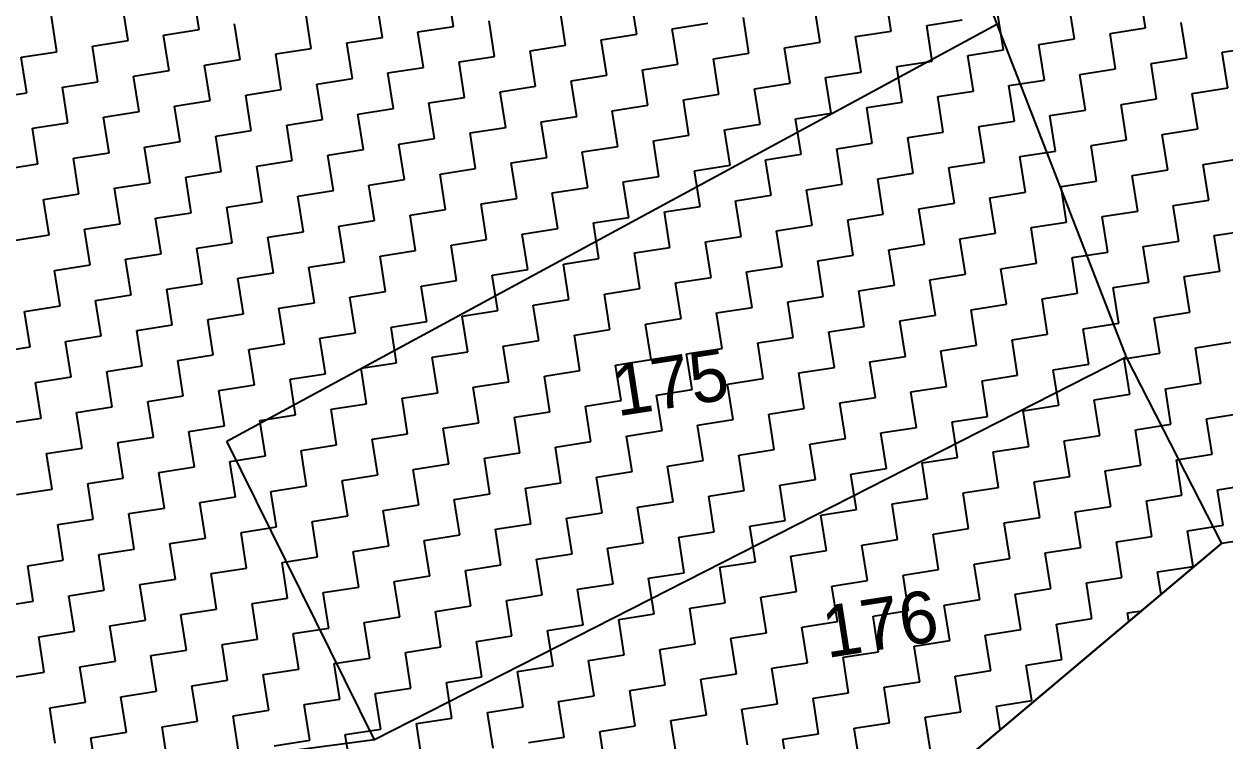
# Model space of a CAD drawing. Header units: metres. Extents: x 288488 to 290462, y 1999122 to 2001536.
# Drawn here: x 289927.2 to 290092.7, y 1999742.8 to 1999841.7 of the extents above; entities that cross this region are included whole.
import ezdxf
from ezdxf.enums import TextEntityAlignment as Align

# ---------------------------------------------------------------- set-up
doc = ezdxf.new("R2010")
doc.units = ezdxf.units.M
doc.header["$MEASUREMENT"] = 0
for name, color, linetype in [('POLY_HATCH', 12, 'Continuous'), ('POLY_PARCEL', 6, 'Continuous'), ('TEXT_PARCEL', 7, 'Continuous'), ('V_BOUND_LINE', 7, 'Continuous')]:
    doc.layers.add(name, color=color, linetype=linetype)
doc.styles.add('TEXT_MAP', font='')
doc.styles.get('TEXT_MAP').set_extended_font_data('Kruti Dev 050')

msp = doc.modelspace()

# ---------------------------------------------------------------- linework, layer by layer
at = {"layer": 'POLY_HATCH', "linetype": 'Continuous'}
for p, q in [((289951.33, 1999840.96), (289950.56, 1999845.86)), ((289986.4, 1999841.4), (289985.63, 1999846.3)), ((290046.73, 1999840.75), (290045.97, 1999845.65)), ((290081.8, 1999841.19), (290081.04, 1999846.09)), ((289941.53, 1999839.44), (289940.76, 1999844.34)), ((289976.59, 1999839.88), (289975.83, 1999844.78)), ((290011.66, 1999840.31), (290010.9, 1999845.22)), ((290036.93, 1999839.23), (290036.17, 1999844.13)), ((290072, 1999839.67), (290071.24, 1999844.57)), ((289931.72, 1999837.91), (289930.96, 1999842.81)), ((289966.79, 1999838.35), (289966.03, 1999843.25)), ((289992.06, 1999837.26), (289991.3, 1999842.16)), ((290001.86, 1999838.79), (290001.1, 1999843.69)), ((290027.13, 1999837.7), (290026.37, 1999842.6)), ((290051.63, 1999841.52), (290056.53, 1999842.28)), ((290062.2, 1999838.14), (290061.44, 1999843.04)), ((289946.43, 1999840.2), (289951.33, 1999840.96)), ((289956.99, 1999836.82), (289956.23, 1999841.73)), ((289981.5, 1999840.64), (289986.4, 1999841.4)), ((289982.26, 1999835.74), (289981.5, 1999840.64)), ((290016.56, 1999841.08), (290021.47, 1999841.84)), ((290017.33, 1999836.18), (290016.56, 1999841.08)), ((290041.83, 1999839.99), (290046.73, 1999840.75)), ((290052.4, 1999836.62), (290051.63, 1999841.52)), ((290076.9, 1999840.43), (290081.8, 1999841.19)), ((290087.47, 1999837.05), (290086.7, 1999841.95)), ((289936.62, 1999838.67), (289941.53, 1999839.44)), ((289947.19, 1999835.3), (289946.43, 1999840.2)), ((289971.69, 1999839.11), (289976.59, 1999839.88)), ((289972.46, 1999834.21), (289971.69, 1999839.11)), ((290006.76, 1999839.55), (290011.66, 1999840.31)), ((290007.53, 1999834.65), (290006.76, 1999839.55)), ((290032.03, 1999838.46), (290036.93, 1999839.23)), ((290042.59, 1999835.09), (290041.83, 1999839.99)), ((290067.1, 1999838.9), (290072, 1999839.67)), ((290067.86, 1999834), (290067.1, 1999838.9)), ((290077.66, 1999835.53), (290076.9, 1999840.43)), ((289926.82, 1999837.15), (289931.72, 1999837.91)), ((289937.39, 1999833.77), (289936.62, 1999838.67)), ((289961.89, 1999837.59), (289966.79, 1999838.35)), ((289962.65, 1999832.69), (289961.89, 1999837.59)), ((289987.16, 1999836.5), (289992.06, 1999837.26)), ((289996.96, 1999838.03), (290001.86, 1999838.79)), ((289997.72, 1999833.13), (289996.96, 1999838.03)), ((290022.23, 1999836.94), (290027.13, 1999837.7)), ((290032.79, 1999833.56), (290032.03, 1999838.46)), ((290057.3, 1999837.38), (290062.2, 1999838.14)), ((290058.06, 1999832.48), (290057.3, 1999837.38)), ((290092.37, 1999837.82), (290097.27, 1999838.58)), ((290093.13, 1999832.92), (290092.37, 1999837.82)), ((289927.59, 1999832.25), (289926.82, 1999837.15)), ((289952.09, 1999836.06), (289956.99, 1999836.82)), ((289952.85, 1999831.16), (289952.09, 1999836.06)), ((289977.36, 1999834.97), (289982.26, 1999835.74)), ((289987.92, 1999831.6), (289987.16, 1999836.5)), ((290012.43, 1999835.41), (290017.33, 1999836.18)), ((290022.99, 1999832.04), (290022.23, 1999836.94)), ((290047.5, 1999835.85), (290052.4, 1999836.62)), ((290048.26, 1999830.95), (290047.5, 1999835.85)), ((290082.56, 1999836.29), (290087.47, 1999837.05)), ((290083.33, 1999831.39), (290082.56, 1999836.29)), ((289942.29, 1999834.54), (289947.19, 1999835.3)), ((289943.05, 1999829.64), (289942.29, 1999834.54)), ((289967.56, 1999833.45), (289972.46, 1999834.21)), ((289978.12, 1999830.07), (289977.36, 1999834.97)), ((290002.62, 1999833.89), (290007.53, 1999834.65)), ((290003.39, 1999828.99), (290002.62, 1999833.89)), ((290013.19, 1999830.51), (290012.43, 1999835.41)), ((290037.69, 1999834.33), (290042.59, 1999835.09)), ((290038.46, 1999829.43), (290037.69, 1999834.33)), ((290062.96, 1999833.24), (290067.86, 1999834)), ((290072.76, 1999834.77), (290077.66, 1999835.53)), ((290073.53, 1999829.86), (290072.76, 1999834.77)), ((289922.68, 1999831.48), (289927.59, 1999832.25)), ((289932.49, 1999833.01), (289937.39, 1999833.77)), ((289933.25, 1999828.11), (289932.49, 1999833.01)), ((289957.75, 1999831.92), (289962.65, 1999832.69)), ((289968.32, 1999828.55), (289967.56, 1999833.45)), ((289992.82, 1999832.36), (289997.72, 1999833.13)), ((289993.59, 1999827.46), (289992.82, 1999832.36)), ((290027.89, 1999832.8), (290032.79, 1999833.56)), ((290028.65, 1999827.9), (290027.89, 1999832.8)), ((290053.16, 1999831.71), (290058.06, 1999832.48)), ((290063.72, 1999828.34), (290062.96, 1999833.24)), ((290088.23, 1999832.15), (290093.13, 1999832.92)), ((289947.95, 1999830.4), (289952.85, 1999831.16)), ((289958.52, 1999827.02), (289957.75, 1999831.92)), ((289983.02, 1999830.84), (289987.92, 1999831.6)), ((289983.78, 1999825.94), (289983.02, 1999830.84)), ((290018.09, 1999831.28), (290022.99, 1999832.04)), ((290018.85, 1999826.37), (290018.09, 1999831.28)), ((290043.36, 1999830.19), (290048.26, 1999830.95)), ((290053.92, 1999826.81), (290053.16, 1999831.71)), ((290078.43, 1999830.63), (290083.33, 1999831.39)), ((290079.19, 1999825.73), (290078.43, 1999830.63)), ((290088.99, 1999827.25), (290088.23, 1999832.15)), ((289938.15, 1999828.87), (289943.05, 1999829.64)), ((289948.71, 1999825.5), (289947.95, 1999830.4)), ((289973.22, 1999829.31), (289978.12, 1999830.07)), ((289973.98, 1999824.41), (289973.22, 1999829.31)), ((289998.49, 1999828.22), (290003.39, 1999828.99)), ((290008.29, 1999829.75), (290013.19, 1999830.51)), ((290009.05, 1999824.85), (290008.29, 1999829.75)), ((290033.56, 1999828.66), (290038.46, 1999829.43)), ((290044.12, 1999825.29), (290043.36, 1999830.19)), ((290068.62, 1999829.1), (290073.53, 1999829.86)), ((290069.39, 1999824.2), (290068.62, 1999829.1)), ((289928.35, 1999827.35), (289933.25, 1999828.11)), ((289929.11, 1999822.45), (289928.35, 1999827.35)), ((289938.91, 1999823.97), (289938.15, 1999828.87)), ((289963.42, 1999827.79), (289968.32, 1999828.55)), ((289964.18, 1999822.88), (289963.42, 1999827.79)), ((289988.68, 1999826.7), (289993.59, 1999827.46)), ((289999.25, 1999823.32), (289998.49, 1999828.22)), ((290023.75, 1999827.14), (290028.65, 1999827.9)), ((290034.32, 1999823.76), (290033.56, 1999828.66)), ((290058.82, 1999827.58), (290063.72, 1999828.34)), ((290059.59, 1999822.68), (290058.82, 1999827.58)), ((289953.62, 1999826.26), (289958.52, 1999827.02)), ((289954.38, 1999821.36), (289953.62, 1999826.26)), ((289978.88, 1999825.17), (289983.78, 1999825.94)), ((289989.45, 1999821.8), (289988.68, 1999826.7)), ((290013.95, 1999825.61), (290018.85, 1999826.37)), ((290014.71, 1999820.71), (290013.95, 1999825.61)), ((290024.52, 1999822.24), (290023.75, 1999827.14)), ((290049.02, 1999826.05), (290053.92, 1999826.81)), ((290049.78, 1999821.15), (290049.02, 1999826.05)), ((290074.29, 1999824.96), (290079.19, 1999825.73)), ((290084.09, 1999826.49), (290088.99, 1999827.25)), ((290084.85, 1999821.59), (290084.09, 1999826.49)), ((289934.01, 1999823.21), (289938.91, 1999823.97)), ((289943.81, 1999824.73), (289948.71, 1999825.5)), ((289944.58, 1999819.83), (289943.81, 1999824.73)), ((289969.08, 1999823.65), (289973.98, 1999824.41)), ((289979.65, 1999820.27), (289978.88, 1999825.17)), ((290004.15, 1999824.09), (290009.05, 1999824.85)), ((290004.91, 1999819.19), (290004.15, 1999824.09)), ((290039.22, 1999824.52), (290044.12, 1999825.29)), ((290039.98, 1999819.62), (290039.22, 1999824.52)), ((290064.49, 1999823.44), (290069.39, 1999824.2)), ((290075.05, 1999820.06), (290074.29, 1999824.96)), ((289924.21, 1999821.68), (289929.11, 1999822.45)), ((289934.77, 1999818.31), (289934.01, 1999823.21)), ((289959.28, 1999822.12), (289964.18, 1999822.88)), ((289969.84, 1999818.75), (289969.08, 1999823.65)), ((289994.35, 1999822.56), (289999.25, 1999823.32)), ((289995.11, 1999817.66), (289994.35, 1999822.56)), ((290029.42, 1999823), (290034.32, 1999823.76)), ((290030.18, 1999818.1), (290029.42, 1999823)), ((290054.68, 1999821.91), (290059.59, 1999822.68)), ((290065.25, 1999818.54), (290064.49, 1999823.44)), ((290089.75, 1999822.35), (290094.65, 1999823.11)), ((290090.52, 1999817.45), (290089.75, 1999822.35)), ((289949.48, 1999820.6), (289954.38, 1999821.36)), ((289960.04, 1999817.22), (289959.28, 1999822.12)), ((289984.55, 1999821.03), (289989.45, 1999821.8)), ((289985.31, 1999816.13), (289984.55, 1999821.03)), ((290009.81, 1999819.95), (290014.71, 1999820.71)), ((290019.62, 1999821.47), (290024.52, 1999822.24)), ((290020.38, 1999816.57), (290019.62, 1999821.47)), ((290044.88, 1999820.39), (290049.78, 1999821.15)), ((290055.45, 1999817.01), (290054.68, 1999821.91)), ((290079.95, 1999820.83), (290084.85, 1999821.59)), ((290080.72, 1999815.92), (290079.95, 1999820.83)), ((289939.68, 1999819.07), (289944.58, 1999819.83)), ((289940.44, 1999814.17), (289939.68, 1999819.07)), ((289950.24, 1999815.7), (289949.48, 1999820.6)), ((289974.74, 1999819.51), (289979.65, 1999820.27)), ((289975.51, 1999814.61), (289974.74, 1999819.51)), ((290000.01, 1999818.42), (290004.91, 1999819.19)), ((290010.58, 1999815.05), (290009.81, 1999819.95)), ((290035.08, 1999818.86), (290039.98, 1999819.62)), ((290045.65, 1999815.49), (290044.88, 1999820.39)), ((290070.15, 1999819.3), (290075.05, 1999820.06)), ((290070.91, 1999814.4), (290070.15, 1999819.3)), ((289929.87, 1999817.54), (289934.77, 1999818.31)), ((289930.64, 1999812.64), (289929.87, 1999817.54)), ((289964.94, 1999817.98), (289969.84, 1999818.75)), ((289965.71, 1999813.08), (289964.94, 1999817.98)), ((289990.21, 1999816.9), (289995.11, 1999817.66)), ((290000.77, 1999813.52), (290000.01, 1999818.42)), ((290025.28, 1999817.34), (290030.18, 1999818.1)), ((290026.04, 1999812.43), (290025.28, 1999817.34)), ((290035.84, 1999813.96), (290035.08, 1999818.86)), ((290060.35, 1999817.77), (290065.25, 1999818.54)), ((290061.11, 1999812.87), (290060.35, 1999817.77)), ((290085.62, 1999816.69), (290090.52, 1999817.45)), ((289945.34, 1999814.93), (289950.24, 1999815.7)), ((289955.14, 1999816.46), (289960.04, 1999817.22)), ((289955.9, 1999811.56), (289955.14, 1999816.46)), ((289980.41, 1999815.37), (289985.31, 1999816.13)), ((289990.97, 1999812), (289990.21, 1999816.9)), ((290015.48, 1999815.81), (290020.38, 1999816.57)), ((290016.24, 1999810.91), (290015.48, 1999815.81)), ((290050.55, 1999816.25), (290055.45, 1999817.01)), ((290051.31, 1999811.35), (290050.55, 1999816.25)), ((290075.81, 1999815.16), (290080.72, 1999815.92)), ((290086.38, 1999811.79), (290085.62, 1999816.69)), ((289935.54, 1999813.41), (289940.44, 1999814.17)), ((289946.1, 1999810.03), (289945.34, 1999814.93)), ((289970.61, 1999813.85), (289975.51, 1999814.61)), ((289981.17, 1999810.47), (289980.41, 1999815.37)), ((290005.68, 1999814.28), (290010.58, 1999815.05)), ((290006.44, 1999809.38), (290005.68, 1999814.28)), ((290040.74, 1999814.72), (290045.65, 1999815.49)), ((290041.51, 1999809.82), (290040.74, 1999814.72)), ((290066.01, 1999813.64), (290070.91, 1999814.4)), ((290076.58, 1999810.26), (290075.81, 1999815.16)), ((289925.74, 1999811.88), (289930.64, 1999812.64)), ((289936.3, 1999808.51), (289935.54, 1999813.41)), ((289960.8, 1999812.32), (289965.71, 1999813.08)), ((289971.37, 1999808.94), (289970.61, 1999813.85)), ((289995.87, 1999812.76), (290000.77, 1999813.52)), ((289996.64, 1999807.86), (289995.87, 1999812.76)), ((290021.14, 1999811.67), (290026.04, 1999812.43)), ((290030.94, 1999813.2), (290035.84, 1999813.96)), ((290031.71, 1999808.3), (290030.94, 1999813.2)), ((290056.21, 1999812.11), (290061.11, 1999812.87)), ((290066.78, 1999808.74), (290066.01, 1999813.64)), ((290091.28, 1999812.55), (290096.18, 1999813.31)), ((290092.04, 1999807.65), (290091.28, 1999812.55)), ((289951, 1999810.79), (289955.9, 1999811.56)), ((289951.77, 1999805.89), (289951, 1999810.79)), ((289961.57, 1999807.42), (289960.8, 1999812.32)), ((289986.07, 1999811.23), (289990.97, 1999812)), ((289986.83, 1999806.33), (289986.07, 1999811.23)), ((290011.34, 1999810.15), (290016.24, 1999810.91)), ((290021.9, 1999806.77), (290021.14, 1999811.67)), ((290046.41, 1999810.59), (290051.31, 1999811.35)), ((290056.97, 1999807.21), (290056.21, 1999812.11)), ((290081.48, 1999811.02), (290086.38, 1999811.79)), ((290082.24, 1999806.12), (290081.48, 1999811.02)), ((289941.2, 1999809.27), (289946.1, 1999810.03)), ((289941.96, 1999804.37), (289941.2, 1999809.27)), ((289976.27, 1999809.71), (289981.17, 1999810.47)), ((289977.03, 1999804.81), (289976.27, 1999809.71)), ((290001.54, 1999808.62), (290006.44, 1999809.38)), ((290012.1, 1999805.25), (290011.34, 1999810.15)), ((290036.61, 1999809.06), (290041.51, 1999809.82)), ((290037.37, 1999804.16), (290036.61, 1999809.06)), ((290047.17, 1999805.68), (290046.41, 1999810.59)), ((290071.68, 1999809.5), (290076.58, 1999810.26)), ((290072.44, 1999804.6), (290071.68, 1999809.5)), ((289931.4, 1999807.74), (289936.3, 1999808.51)), ((289932.16, 1999802.84), (289931.4, 1999807.74)), ((289956.67, 1999806.66), (289961.57, 1999807.42)), ((289966.47, 1999808.18), (289971.37, 1999808.94)), ((289967.23, 1999803.28), (289966.47, 1999808.18)), ((289991.74, 1999807.1), (289996.64, 1999807.86)), ((290002.3, 1999803.72), (290001.54, 1999808.62)), ((290026.81, 1999807.53), (290031.71, 1999808.3)), ((290027.57, 1999802.63), (290026.81, 1999807.53)), ((290061.87, 1999807.97), (290066.78, 1999808.74)), ((290062.64, 1999803.07), (290061.87, 1999807.97)), ((290087.14, 1999806.89), (290092.04, 1999807.65)), ((289946.86, 1999805.13), (289951.77, 1999805.89)), ((289957.43, 1999801.76), (289956.67, 1999806.66)), ((289981.93, 1999805.57), (289986.83, 1999806.33)), ((289992.5, 1999802.19), (289991.74, 1999807.1)), ((290017, 1999806.01), (290021.9, 1999806.77)), ((290017.77, 1999801.11), (290017, 1999806.01)), ((290052.07, 1999806.45), (290056.97, 1999807.21)), ((290052.84, 1999801.55), (290052.07, 1999806.45)), ((290077.34, 1999805.36), (290082.24, 1999806.12)), ((290087.9, 1999801.98), (290087.14, 1999806.89)), ((289937.06, 1999803.61), (289941.96, 1999804.37)), ((289947.63, 1999800.23), (289946.86, 1999805.13)), ((289972.13, 1999804.04), (289977.03, 1999804.81)), ((289982.7, 1999800.67), (289981.93, 1999805.57)), ((290007.2, 1999804.48), (290012.1, 1999805.25)), ((290007.96, 1999799.58), (290007.2, 1999804.48)), ((290032.47, 1999803.4), (290037.37, 1999804.16)), ((290042.27, 1999804.92), (290047.17, 1999805.68)), ((290043.03, 1999800.02), (290042.27, 1999804.92)), ((290067.54, 1999803.83), (290072.44, 1999804.6)), ((290078.1, 1999800.46), (290077.34, 1999805.36)), ((289927.26, 1999802.08), (289932.16, 1999802.84)), ((289937.83, 1999798.7), (289937.06, 1999803.61)), ((289962.33, 1999802.52), (289967.23, 1999803.28)), ((289963.09, 1999797.62), (289962.33, 1999802.52)), ((289972.89, 1999799.14), (289972.13, 1999804.04)), ((289997.4, 1999802.96), (290002.3, 1999803.72)), ((289998.16, 1999798.06), (289997.4, 1999802.96)), ((290022.67, 1999801.87), (290027.57, 1999802.63)), ((290033.23, 1999798.49), (290032.47, 1999803.4)), ((290057.74, 1999802.31), (290062.64, 1999803.07)), ((290068.3, 1999798.93), (290067.54, 1999803.83)), ((289928.02, 1999797.18), (289927.26, 1999802.08)), ((289952.53, 1999800.99), (289957.43, 1999801.76)), ((289953.29, 1999796.09), (289952.53, 1999800.99)), ((289987.6, 1999801.43), (289992.5, 1999802.19)), ((289988.36, 1999796.53), (289987.6, 1999801.43)), ((290012.87, 1999800.34), (290017.77, 1999801.11)), ((290023.43, 1999796.97), (290022.67, 1999801.87)), ((290047.93, 1999800.78), (290052.84, 1999801.55)), ((290048.7, 1999795.88), (290047.93, 1999800.78)), ((290058.5, 1999797.41), (290057.74, 1999802.31)), ((290083, 1999801.22), (290087.9, 1999801.98)), ((290083.77, 1999796.32), (290083, 1999801.22)), ((289942.73, 1999799.47), (289947.63, 1999800.23)), ((289943.49, 1999794.57), (289942.73, 1999799.47)), ((289967.99, 1999798.38), (289972.89, 1999799.14)), ((289977.8, 1999799.91), (289982.7, 1999800.67)), ((289978.56, 1999795), (289977.8, 1999799.91)), ((290003.06, 1999798.82), (290007.96, 1999799.58)), ((290013.63, 1999795.44), (290012.87, 1999800.34)), ((290038.13, 1999799.26), (290043.03, 1999800.02)), ((290038.9, 1999794.36), (290038.13, 1999799.26)), ((290073.2, 1999799.7), (290078.1, 1999800.46)), ((290073.96, 1999794.8), (290073.2, 1999799.7)), ((289932.92, 1999797.94), (289937.83, 1999798.7)), ((289933.69, 1999793.04), (289932.92, 1999797.94)), ((289958.19, 1999796.85), (289963.09, 1999797.62)), ((289968.76, 1999793.48), (289967.99, 1999798.38)), ((289993.26, 1999797.29), (289998.16, 1999798.06)), ((290003.83, 1999793.92), (290003.06, 1999798.82)), ((290028.33, 1999797.73), (290033.23, 1999798.49)), ((290029.09, 1999792.83), (290028.33, 1999797.73)), ((290063.4, 1999798.17), (290068.3, 1999798.93)), ((290064.16, 1999793.27), (290063.4, 1999798.17)), ((290088.67, 1999797.08), (290093.57, 1999797.85)), ((289923.12, 1999796.42), (289928.02, 1999797.18)), ((289948.39, 1999795.33), (289953.29, 1999796.09)), ((289958.96, 1999791.95), (289958.19, 1999796.85)), ((289983.46, 1999795.77), (289988.36, 1999796.53)), ((289994.02, 1999792.39), (289993.26, 1999797.29)), ((290018.53, 1999796.21), (290023.43, 1999796.97)), ((290019.29, 1999791.31), (290018.53, 1999796.21)), ((290043.8, 1999795.12), (290048.7, 1999795.88)), ((290053.6, 1999796.65), (290058.5, 1999797.41)), ((290054.36, 1999791.74), (290053.6, 1999796.65)), ((290078.87, 1999795.56), (290083.77, 1999796.32)), ((290089.43, 1999792.18), (290088.67, 1999797.08)), ((289938.59, 1999793.8), (289943.49, 1999794.57)), ((289949.15, 1999790.43), (289948.39, 1999795.33)), ((289973.66, 1999794.24), (289978.56, 1999795)), ((289974.42, 1999789.34), (289973.66, 1999794.24)), ((289984.22, 1999790.87), (289983.46, 1999795.77)), ((290008.73, 1999794.68), (290013.63, 1999795.44)), ((290009.49, 1999789.78), (290008.73, 1999794.68)), ((290033.99, 1999793.59), (290038.9, 1999794.36)), ((290044.56, 1999790.22), (290043.8, 1999795.12)), ((290069.06, 1999794.03), (290073.96, 1999794.8)), ((290079.63, 1999790.66), (290078.87, 1999795.56)), ((289928.79, 1999792.28), (289933.69, 1999793.04)), ((289939.35, 1999788.9), (289938.59, 1999793.8)), ((289963.86, 1999792.72), (289968.76, 1999793.48)), ((289964.62, 1999787.82), (289963.86, 1999792.72)), ((289998.93, 1999793.16), (290003.83, 1999793.92)), ((289999.69, 1999788.25), (289998.93, 1999793.16)), ((290024.19, 1999792.07), (290029.09, 1999792.83)), ((290034.76, 1999788.69), (290033.99, 1999793.59)), ((290059.26, 1999792.51), (290064.16, 1999793.27)), ((290060.02, 1999787.61), (290059.26, 1999792.51)), ((290069.83, 1999789.13), (290069.06, 1999794.03)), ((289929.55, 1999787.38), (289928.79, 1999792.28)), ((289954.05, 1999791.19), (289958.96, 1999791.95)), ((289954.82, 1999786.29), (289954.05, 1999791.19)), ((289979.32, 1999790.1), (289984.22, 1999790.87)), ((289989.12, 1999791.63), (289994.02, 1999792.39)), ((289989.89, 1999786.73), (289989.12, 1999791.63)), ((290014.39, 1999790.54), (290019.29, 1999791.31)), ((290024.96, 1999787.17), (290024.19, 1999792.07)), ((290049.46, 1999790.98), (290054.36, 1999791.74)), ((290050.22, 1999786.08), (290049.46, 1999790.98)), ((290084.53, 1999791.42), (290089.43, 1999792.18)), ((290085.29, 1999786.52), (290084.53, 1999791.42)), ((289944.25, 1999789.67), (289949.15, 1999790.43)), ((289945.02, 1999784.76), (289944.25, 1999789.67)), ((289969.52, 1999788.58), (289974.42, 1999789.34)), ((289980.08, 1999785.2), (289979.32, 1999790.1)), ((290004.59, 1999789.02), (290009.49, 1999789.78)), ((290015.15, 1999785.64), (290014.39, 1999790.54)), ((290039.66, 1999789.46), (290044.56, 1999790.22)), ((290040.42, 1999784.55), (290039.66, 1999789.46)), ((290074.73, 1999789.89), (290079.63, 1999790.66)), ((290075.49, 1999784.99), (290074.73, 1999789.89)), ((289934.45, 1999788.14), (289939.35, 1999788.9)), ((289935.21, 1999783.24), (289934.45, 1999788.14)), ((289959.72, 1999787.05), (289964.62, 1999787.82)), ((289970.28, 1999783.68), (289969.52, 1999788.58)), ((289994.79, 1999787.49), (289999.69, 1999788.25)), ((290005.35, 1999784.12), (290004.59, 1999789.02)), ((290029.86, 1999787.93), (290034.76, 1999788.69)), ((290030.62, 1999783.03), (290029.86, 1999787.93)), ((290055.12, 1999786.84), (290060.02, 1999787.61)), ((290064.93, 1999788.37), (290069.83, 1999789.13)), ((290065.69, 1999783.47), (290064.93, 1999788.37)), ((290090.19, 1999787.28), (290095.09, 1999788.04)), ((289924.65, 1999786.61), (289929.55, 1999787.38)), ((289949.92, 1999785.53), (289954.82, 1999786.29)), ((289960.48, 1999782.15), (289959.72, 1999787.05)), ((289984.99, 1999785.97), (289989.89, 1999786.73)), ((289985.75, 1999781.06), (289984.99, 1999785.97)), ((289995.55, 1999782.59), (289994.79, 1999787.49)), ((290020.05, 1999786.4), (290024.96, 1999787.17)), ((290020.82, 1999781.5), (290020.05, 1999786.4)), ((290045.32, 1999785.32), (290050.22, 1999786.08)), ((290055.89, 1999781.94), (290055.12, 1999786.84)), ((290080.39, 1999785.76), (290085.29, 1999786.52)), ((290090.96, 1999782.38), (290090.19, 1999787.28)), ((289940.11, 1999784), (289945.02, 1999784.76)), ((289950.68, 1999780.63), (289949.92, 1999785.53)), ((289975.18, 1999784.44), (289980.08, 1999785.2)), ((289975.95, 1999779.54), (289975.18, 1999784.44)), ((290010.25, 1999784.88), (290015.15, 1999785.64)), ((290011.02, 1999779.98), (290010.25, 1999784.88)), ((290035.52, 1999783.79), (290040.42, 1999784.55)), ((290046.08, 1999780.42), (290045.32, 1999785.32)), ((290070.59, 1999784.23), (290075.49, 1999784.99)), ((290071.35, 1999779.33), (290070.59, 1999784.23)), ((290081.15, 1999780.86), (290080.39, 1999785.76)), ((289930.31, 1999782.48), (289935.21, 1999783.24)), ((289940.88, 1999779.1), (289940.11, 1999784)), ((289965.38, 1999782.91), (289970.28, 1999783.68)), ((289966.14, 1999778.01), (289965.38, 1999782.91)), ((289990.65, 1999781.83), (289995.55, 1999782.59)), ((290000.45, 1999783.35), (290005.35, 1999784.12)), ((290001.21, 1999778.45), (290000.45, 1999783.35)), ((290025.72, 1999782.27), (290030.62, 1999783.03)), ((290036.28, 1999778.89), (290035.52, 1999783.79)), ((290060.79, 1999782.71), (290065.69, 1999783.47)), ((290061.55, 1999777.8), (290060.79, 1999782.71)), ((289931.08, 1999777.57), (289930.31, 1999782.48)), ((289955.58, 1999781.39), (289960.48, 1999782.15)), ((289956.34, 1999776.49), (289955.58, 1999781.39)), ((289980.85, 1999780.3), (289985.75, 1999781.06)), ((289991.41, 1999776.93), (289990.65, 1999781.83)), ((290015.92, 1999780.74), (290020.82, 1999781.5)), ((290026.48, 1999777.37), (290025.72, 1999782.27)), ((290050.99, 1999781.18), (290055.89, 1999781.94)), ((290051.75, 1999776.28), (290050.99, 1999781.18)), ((290086.05, 1999781.62), (290090.96, 1999782.38)), ((290086.82, 1999776.72), (290086.05, 1999781.62)), ((289945.78, 1999779.86), (289950.68, 1999780.63)), ((289946.54, 1999774.96), (289945.78, 1999779.86)), ((289971.05, 1999778.78), (289975.95, 1999779.54)), ((289981.61, 1999775.4), (289980.85, 1999780.3)), ((290006.11, 1999779.22), (290011.02, 1999779.98)), ((290016.68, 1999775.84), (290015.92, 1999780.74)), ((290041.18, 1999779.65), (290046.08, 1999780.42)), ((290041.95, 1999774.75), (290041.18, 1999779.65)), ((290066.45, 1999778.57), (290071.35, 1999779.33)), ((290076.25, 1999780.09), (290081.15, 1999780.86)), ((290077.02, 1999775.19), (290076.25, 1999780.09)), ((289935.98, 1999778.34), (289940.88, 1999779.1)), ((289936.74, 1999773.44), (289935.98, 1999778.34)), ((289961.24, 1999777.25), (289966.14, 1999778.01)), ((289971.81, 1999773.88), (289971.05, 1999778.78)), ((289996.31, 1999777.69), (290001.21, 1999778.45)), ((289997.08, 1999772.79), (289996.31, 1999777.69)), ((290006.88, 1999774.31), (290006.11, 1999779.22)), ((290031.38, 1999778.13), (290036.28, 1999778.89)), ((290032.14, 1999773.23), (290031.38, 1999778.13)), ((290056.65, 1999777.04), (290061.55, 1999777.8)), ((290067.21, 1999773.67), (290066.45, 1999778.57)), ((290091.72, 1999777.48), (290096.62, 1999778.24)), ((289926.17, 1999776.81), (289931.08, 1999777.57)), ((289951.44, 1999775.73), (289956.34, 1999776.49)), ((289962.01, 1999772.35), (289961.24, 1999777.25)), ((289986.51, 1999776.16), (289991.41, 1999776.93)), ((289987.27, 1999771.26), (289986.51, 1999776.16)), ((290021.58, 1999776.6), (290026.48, 1999777.37)), ((290022.34, 1999771.7), (290021.58, 1999776.6)), ((290046.85, 1999775.52), (290051.75, 1999776.28)), ((290057.41, 1999772.14), (290056.65, 1999777.04)), ((290081.92, 1999775.95), (290086.82, 1999776.72)), ((290082.68, 1999771.05), (290081.92, 1999775.95)), ((290092.48, 1999772.58), (290091.72, 1999777.48)), ((289941.64, 1999774.2), (289946.54, 1999774.96)), ((289952.2, 1999770.82), (289951.44, 1999775.73)), ((289976.71, 1999774.64), (289981.61, 1999775.4)), ((289977.47, 1999769.74), (289976.71, 1999774.64)), ((290001.98, 1999773.55), (290006.88, 1999774.31)), ((290011.78, 1999775.08), (290016.68, 1999775.84)), ((290012.54, 1999770.18), (290011.78, 1999775.08)), ((290037.05, 1999773.99), (290041.95, 1999774.75)), ((290047.61, 1999770.61), (290046.85, 1999775.52)), ((290072.11, 1999774.43), (290077.02, 1999775.19)), ((290072.88, 1999769.53), (290072.11, 1999774.43)), ((289931.84, 1999772.67), (289936.74, 1999773.44)), ((289932.6, 1999767.77), (289931.84, 1999772.67)), ((289942.4, 1999769.3), (289941.64, 1999774.2)), ((289966.91, 1999773.11), (289971.81, 1999773.88)), ((289967.67, 1999768.21), (289966.91, 1999773.11)), ((289992.17, 1999772.03), (289997.08, 1999772.79)), ((290002.74, 1999768.65), (290001.98, 1999773.55)), ((290027.24, 1999772.46), (290032.14, 1999773.23)), ((290037.81, 1999769.09), (290037.05, 1999773.99)), ((290062.31, 1999772.9), (290067.21, 1999773.67)), ((290063.08, 1999768), (290062.31, 1999772.9)), ((289957.11, 1999771.59), (289962.01, 1999772.35)), ((289957.87, 1999766.69), (289957.11, 1999771.59)), ((289982.37, 1999770.5), (289987.27, 1999771.26)), ((289992.94, 1999767.12), (289992.17, 1999772.03)), ((290017.44, 1999770.94), (290022.34, 1999771.7)), ((290028.01, 1999767.56), (290027.24, 1999772.46)), ((290052.51, 1999771.38), (290057.41, 1999772.14)), ((290053.27, 1999766.48), (290052.51, 1999771.38)), ((290077.78, 1999770.29), (290082.68, 1999771.05)), ((290087.58, 1999771.82), (290092.48, 1999772.58)), ((290088.34, 1999766.92), (290087.58, 1999771.82)), ((289947.3, 1999770.06), (289952.2, 1999770.82)), ((289948.07, 1999765.16), (289947.3, 1999770.06)), ((289972.57, 1999768.97), (289977.47, 1999769.74)), ((289983.14, 1999765.6), (289982.37, 1999770.5)), ((290007.64, 1999769.41), (290012.54, 1999770.18)), ((290008.4, 1999764.51), (290007.64, 1999769.41)), ((290018.2, 1999766.04), (290017.44, 1999770.94)), ((290042.71, 1999769.85), (290047.61, 1999770.61)), ((290043.47, 1999764.95), (290042.71, 1999769.85)), ((290067.98, 1999768.77), (290072.88, 1999769.53)), ((290078.54, 1999765.39), (290077.78, 1999770.29)), ((289927.7, 1999767.01), (289932.6, 1999767.77)), ((289937.5, 1999768.54), (289942.4, 1999769.3)), ((289938.26, 1999763.63), (289937.5, 1999768.54)), ((289962.77, 1999767.45), (289967.67, 1999768.21)), ((289973.33, 1999764.07), (289972.57, 1999768.97)), ((289997.84, 1999767.89), (290002.74, 1999768.65)), ((289998.6, 1999762.99), (289997.84, 1999767.89)), ((290032.91, 1999768.33), (290037.81, 1999769.09)), ((290033.67, 1999763.43), (290032.91, 1999768.33)), ((290058.17, 1999767.24), (290063.08, 1999768)), ((290068.74, 1999763.86), (290067.98, 1999768.77)), ((289928.46, 1999762.11), (289927.7, 1999767.01)), ((289952.97, 1999765.92), (289957.87, 1999766.69)), ((289963.53, 1999762.55), (289962.77, 1999767.45)), ((289988.04, 1999766.36), (289992.94, 1999767.12)), ((289988.8, 1999761.46), (289988.04, 1999766.36)), ((290013.3, 1999765.28), (290018.2, 1999766.04)), ((290023.11, 1999766.8), (290028.01, 1999767.56)), ((290023.87, 1999761.9), (290023.11, 1999766.8)), ((290048.37, 1999765.71), (290053.27, 1999766.48)), ((290058.94, 1999762.34), (290058.17, 1999767.24)), ((290083.44, 1999766.15), (290088.34, 1999766.92)), ((290083.93, 1999763.02), (290083.44, 1999766.15)), ((289943.17, 1999764.4), (289948.07, 1999765.16)), ((289943.93, 1999759.5), (289943.17, 1999764.4)), ((289953.73, 1999761.02), (289952.97, 1999765.92)), ((289978.23, 1999764.84), (289983.14, 1999765.6)), ((289979, 1999759.94), (289978.23, 1999764.84)), ((290003.5, 1999763.75), (290008.4, 1999764.51)), ((290014.07, 1999760.37), (290013.3, 1999765.28)), ((290038.57, 1999764.19), (290043.47, 1999764.95)), ((290049.14, 1999760.81), (290048.37, 1999765.71)), ((290073.64, 1999764.63), (290078.54, 1999765.39)), ((290074.4, 1999759.73), (290073.64, 1999764.63)), ((289933.36, 1999762.87), (289938.26, 1999763.63)), ((289934.13, 1999757.97), (289933.36, 1999762.87)), ((289968.43, 1999763.31), (289973.33, 1999764.07)), ((289969.2, 1999758.41), (289968.43, 1999763.31)), ((289993.7, 1999762.22), (289998.6, 1999762.99)), ((290004.26, 1999758.85), (290003.5, 1999763.75)), ((290028.77, 1999762.66), (290033.67, 1999763.43)), ((290039.33, 1999759.29), (290038.57, 1999764.19)), ((290063.84, 1999763.1), (290068.74, 1999763.86)), ((290064.6, 1999758.2), (290063.84, 1999763.1)), ((289923.56, 1999761.35), (289928.46, 1999762.11)), ((289958.63, 1999761.79), (289963.53, 1999762.55)), ((289959.39, 1999756.88), (289958.63, 1999761.79)), ((289983.9, 1999760.7), (289988.8, 1999761.46)), ((289994.46, 1999757.32), (289993.7, 1999762.22)), ((290018.97, 1999761.14), (290023.87, 1999761.9)), ((290019.73, 1999756.24), (290018.97, 1999761.14)), ((290029.53, 1999757.76), (290028.77, 1999762.66)), ((290054.04, 1999761.58), (290058.94, 1999762.34)), ((290054.8, 1999756.68), (290054.04, 1999761.58)), ((289939.03, 1999758.73), (289943.93, 1999759.5)), ((289948.83, 1999760.26), (289953.73, 1999761.02)), ((289949.59, 1999755.36), (289948.83, 1999760.26)), ((289974.1, 1999759.17), (289979, 1999759.94)), ((289984.66, 1999755.8), (289983.9, 1999760.7)), ((290009.17, 1999759.61), (290014.07, 1999760.37)), ((290009.93, 1999754.71), (290009.17, 1999759.61)), ((290044.23, 1999760.05), (290049.14, 1999760.81)), ((290045, 1999755.15), (290044.23, 1999760.05)), ((290069.5, 1999758.96), (290074.4, 1999759.73)), ((290079.3, 1999760.49), (290081.28, 1999760.8)), ((290079.49, 1999759.29), (290079.3, 1999760.49)), ((289929.23, 1999757.21), (289934.13, 1999757.97)), ((289939.79, 1999753.83), (289939.03, 1999758.73)), ((289964.29, 1999757.65), (289969.2, 1999758.41)), ((289974.86, 1999754.27), (289974.1, 1999759.17)), ((289999.36, 1999758.09), (290004.26, 1999758.85)), ((290000.13, 1999753.19), (289999.36, 1999758.09)), ((290024.63, 1999757), (290029.53, 1999757.76)), ((290034.43, 1999758.52), (290039.33, 1999759.29)), ((290035.2, 1999753.62), (290034.43, 1999758.52)), ((290059.7, 1999757.44), (290064.6, 1999758.2)), ((290070.27, 1999754.06), (290069.5, 1999758.96)), ((289929.99, 1999752.31), (289929.23, 1999757.21)), ((289954.49, 1999756.12), (289959.39, 1999756.88)), ((289955.26, 1999751.22), (289954.49, 1999756.12)), ((289965.06, 1999752.75), (289964.29, 1999757.65)), ((289989.56, 1999756.56), (289994.46, 1999757.32)), ((289990.32, 1999751.66), (289989.56, 1999756.56)), ((290014.83, 1999755.47), (290019.73, 1999756.24)), ((290025.39, 1999752.1), (290024.63, 1999757)), ((290049.9, 1999755.91), (290054.8, 1999756.68)), ((290060.46, 1999752.54), (290059.7, 1999757.44)), ((289944.69, 1999754.6), (289949.59, 1999755.36)), ((289945.45, 1999749.7), (289944.69, 1999754.6)), ((289979.76, 1999755.03), (289984.66, 1999755.8)), ((289980.52, 1999750.13), (289979.76, 1999755.03)), ((290005.03, 1999753.95), (290009.93, 1999754.71)), ((290015.59, 1999750.57), (290014.83, 1999755.47)), ((290040.1, 1999754.39), (290045, 1999755.15)), ((290050.66, 1999751.01), (290049.9, 1999755.91)), ((289934.89, 1999753.07), (289939.79, 1999753.83)), ((289935.65, 1999748.17), (289934.89, 1999753.07)), ((289969.96, 1999753.51), (289974.86, 1999754.27)), ((289970.72, 1999748.61), (289969.96, 1999753.51)), ((289995.23, 1999752.42), (290000.13, 1999753.19)), ((290005.79, 1999749.05), (290005.03, 1999753.95)), ((290030.3, 1999752.86), (290035.2, 1999753.62)), ((290031.06, 1999747.96), (290030.3, 1999752.86)), ((290040.86, 1999749.49), (290040.1, 1999754.39)), ((290065.36, 1999753.3), (290070.27, 1999754.06)), ((290066.13, 1999748.4), (290065.36, 1999753.3)), ((289925.09, 1999751.54), (289929.99, 1999752.31)), ((289950.35, 1999750.46), (289955.26, 1999751.22)), ((289960.16, 1999751.98), (289965.06, 1999752.75)), ((289960.92, 1999747.08), (289960.16, 1999751.98)), ((289985.42, 1999750.9), (289990.32, 1999751.66)), ((289995.99, 1999747.52), (289995.23, 1999752.42)), ((290020.49, 1999751.34), (290025.39, 1999752.1)), ((290021.26, 1999746.43), (290020.49, 1999751.34)), ((290055.56, 1999751.77), (290060.46, 1999752.54)), ((290056.33, 1999746.87), (290055.56, 1999751.77)), ((289940.55, 1999748.93), (289945.45, 1999749.7)), ((289951.12, 1999745.56), (289950.35, 1999750.46)), ((289975.62, 1999749.37), (289980.52, 1999750.13)), ((289986.19, 1999746), (289985.42, 1999750.9)), ((290010.69, 1999749.81), (290015.59, 1999750.57)), ((290011.45, 1999744.91), (290010.69, 1999749.81)), ((290035.96, 1999748.72), (290040.86, 1999749.49)), ((290045.76, 1999750.25), (290050.66, 1999751.01)), ((290046.52, 1999745.35), (290045.76, 1999750.25)), ((289930.75, 1999747.41), (289935.65, 1999748.17)), ((289941.32, 1999744.03), (289940.55, 1999748.93)), ((289965.82, 1999747.85), (289970.72, 1999748.61)), ((289966.58, 1999742.94), (289965.82, 1999747.85)), ((289976.38, 1999744.47), (289975.62, 1999749.37)), ((290000.89, 1999748.28), (290005.79, 1999749.05)), ((290001.65, 1999743.38), (290000.89, 1999748.28)), ((290026.16, 1999747.2), (290031.06, 1999747.96)), ((290036.72, 1999743.82), (290035.96, 1999748.72)), ((290061.23, 1999747.64), (290066.13, 1999748.4)), ((289931.51, 1999742.51), (289930.75, 1999747.41)), ((289956.02, 1999746.32), (289960.92, 1999747.08)), ((289956.78, 1999741.42), (289956.02, 1999746.32)), ((289991.09, 1999746.76), (289995.99, 1999747.52)), ((289991.85, 1999741.86), (289991.09, 1999746.76)), ((290016.36, 1999745.67), (290021.26, 1999746.43)), ((290026.92, 1999742.3), (290026.16, 1999747.2)), ((290051.42, 1999746.11), (290056.33, 1999746.87)), ((290061.74, 1999744.35), (290061.23, 1999747.64)), ((289946.22, 1999744.79), (289951.12, 1999745.56)), ((289946.98, 1999739.89), (289946.22, 1999744.79)), ((289981.29, 1999745.23), (289986.19, 1999746)), ((289982.05, 1999740.33), (289981.29, 1999745.23)), ((290006.55, 1999744.15), (290011.45, 1999744.91)), ((290017.12, 1999740.77), (290016.36, 1999745.67)), ((290041.62, 1999744.58), (290046.52, 1999745.35)), ((290042.39, 1999739.68), (290041.62, 1999744.58)), ((290052.19, 1999741.21), (290051.42, 1999746.11)), ((289936.41, 1999743.27), (289941.32, 1999744.03)), ((289937.18, 1999738.37), (289936.41, 1999743.27)), ((289961.68, 1999742.18), (289966.58, 1999742.94)), ((289971.48, 1999743.71), (289976.38, 1999744.47)), ((289972.25, 1999738.81), (289971.48, 1999743.71)), ((289996.75, 1999742.62), (290001.65, 1999743.38)), ((290007.32, 1999739.25), (290006.55, 1999744.15)), ((290031.82, 1999743.06), (290036.72, 1999743.82)), ((290032.58, 1999738.16), (290031.82, 1999743.06))]:
    msp.add_line(p, q, dxfattribs=at)
at = {"layer": 'POLY_HATCH'}
for p, q in [((290350.66, 1999810.32), (290092.28, 1999770.05)), ((290092.28, 1999770.05), (289958.88, 1999657.8))]:
    msp.add_line(p, q, dxfattribs=at)
at = {"layer": 'POLY_PARCEL'}
for p, q in [((290016.87, 1999956.07), (290061.28, 1999841.71)), ((289955.16, 1999784.17), (290061.28, 1999841.71)), ((290061.28, 1999841.71), (290079.13, 1999795.77)), ((290079.13, 1999795.77), (289975.49, 1999742.99)), ((290079.13, 1999795.77), (290092.28, 1999770.05)), ((289975.49, 1999742.99), (289955.16, 1999784.17)), ((289975.49, 1999742.99), (289812.59, 1999721.54))]:
    msp.add_line(p, q, dxfattribs=at)
at = {"layer": 'V_BOUND_LINE'}
msp.add_line((289958.88, 1999657.8), (290092.28, 1999770.05), dxfattribs=at)

# ---------------------------------------------------------------- texts
at = {"layer": 'TEXT_PARCEL', "style": 'TEXT_MAP'}
for s, p in [('175', (290016.31, 1999792.3)), ('176', (290045.2, 1999759.02))]:
    msp.add_text(s, height=7.142, rotation=8.8469, dxfattribs=at).set_placement(p, align=Align.MIDDLE)

doc.saveas('drawing.dxf')
